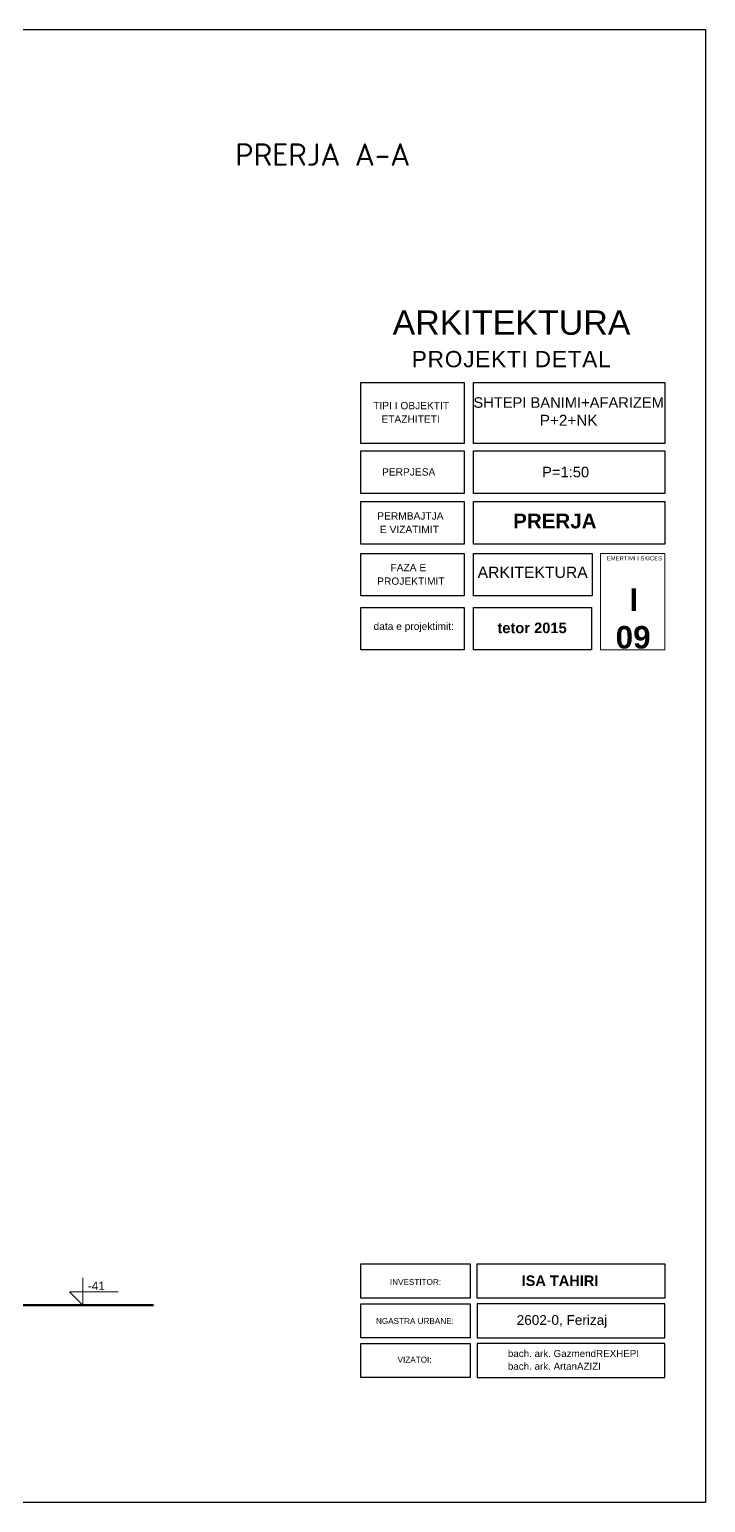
# Model space of a CAD drawing. Header units: metres. Extents: x 2674 to 33045, y -10854 to 2806.
# Drawn here: x 32080 to 33045, y 159 to 2259 of the extents above; entities that cross this region are included whole.
import ezdxf

# ---------------------------------------------------------------- set-up
doc = ezdxf.new("R2010")
doc.units = ezdxf.units.M
doc.layers.add('2d hamdia', color=7, linetype='Continuous')
doc.layers.add('besi quza 1', color=7, linetype='Continuous', true_color=0x000000)
doc.styles.add('Dimensionet CM', font='swissc.ttf', dxfattribs={"height": 20})
doc.styles.get("Standard").update_dxf_attribs({"font": 'arial.ttf'})

msp = doc.modelspace()

# ---------------------------------------------------------------- linework, layer by layer
at = {"elevation": -574.7}
for points in [[(30075, 158.8), (30075, 2258.8), (33045, 2258.8), (33045, 158.8), (30075, 158.8)], [(32553.3, 1755.4), (32700.8, 1755.4), (32700.8, 1668.6), (32553.3, 1668.6)], [(32987.1, 1668.6), (32713.8, 1668.6), (32713.8, 1755.4), (32987.1, 1755.4)], [(32553.3, 1657.9), (32700.8, 1657.9), (32700.8, 1597.1), (32553.3, 1597.1)], [(32987.1, 1597.1), (32713.8, 1597.1), (32713.8, 1657.9), (32987.1, 1657.9)], [(32553.3, 1585.7), (32700.8, 1585.7), (32700.8, 1525), (32553.3, 1525)], [(32987.1, 1525), (32713.8, 1525), (32713.8, 1585.7), (32987.1, 1585.7)], [(32553.3, 1512), (32700.8, 1512), (32700.8, 1451.3), (32553.3, 1451.3)], [(32883.1, 1451.3), (32713.8, 1451.3), (32713.8, 1512), (32883.1, 1512)], [(32553.3, 1435), (32700.8, 1435), (32700.8, 1374.3), (32553.3, 1374.3)], [(32713.8, 1435), (32882.3, 1435), (32882.3, 1374.3), (32713.8, 1374.3)], [(32709, 450.4), (32553.3, 450.4), (32553.3, 499), (32709, 499)], [(32987.1, 450.4), (32719.4, 450.4), (32719.4, 499), (32987.1, 499)], [(32709, 393.7), (32553.3, 393.7), (32553.3, 442.3), (32709, 442.3)], [(32987.1, 442.3), (32719.4, 442.3), (32719.4, 393.7), (32987.1, 393.7)], [(32709, 337), (32553.3, 337), (32553.3, 385.6), (32709, 385.6)], [(32987.1, 385.6), (32719.4, 385.6), (32719.4, 337), (32987.1, 337)]]:
    msp.add_lwpolyline(points, close=True, dxfattribs=at)
at = {"lineweight": 20}
msp.add_lwpolyline([(32207.1, 459), (32137.6, 459), (32156.6, 440), (32156.6, 479.4)], dxfattribs=at)
at = {"layer": '2d hamdia', "color": 46, "lineweight": 50}
msp.add_line((32055.8, 440), (32257.4, 440), dxfattribs=at)
at = {"layer": 'besi quza 1', "lineweight": 0, "elevation": -574.7}
msp.add_lwpolyline([(32987.1, 1374.3), (32895.1, 1374.3), (32895.1, 1512), (32987.1, 1512)], close=True, dxfattribs=at)

# ---------------------------------------------------------------- texts
at = {"color": 242, "insert": (32623.8, 2096.5, -574.7), "char_height": 19.164, "attachment_point": 3, "style": 'Dimensionet CM'}
msp.add_mtext('{\\fISOCPEUR|b0|i0|c0|p34;\\H1.667x;\\C14;PRERJA A-A}', dxfattribs=at)
at = {"style": 'Dimensionet CM'}
for s, insert, char_height, width, attachment_point in [('{\\fArial|b0|i0|c0|p34;\\H2.667x;ARKITEKTURA\\P\\H0.66658x;\\T1.05;\\C252;PROJEKTI DETAL}', (32768.2, 1858.3, -574.7), 13.013, 451.723, 2), ('{\\fArial|b1|i0|c0|p34;ISA TAHIRI}', (32782.6, 482.5, -574.7), 14.848, 261.845, 1), ('{\\fArial|b0|i0|c0|p34;\\H1.333x;2602-0, Ferizaj}', (32775.5, 426, -574.7), 10.41, 228.038, 1)]:
    msp.add_mtext(s, dxfattribs=dict(at, insert=insert, char_height=char_height, width=width, attachment_point=attachment_point))
at = {"color": 252, "attachment_point": 1, "style": 'Dimensionet CM'}
for s, insert, char_height in [('{\\fArial|b0|i0|c0|p34;\\H0.8x;TIPI I OBJEKTIT \\P\\fTimes New Roman|b0|i0|c0|p18;\\H1.25x; }', (32570.9, 1727.8, -574.7), 13.013), ('{\\fArial|b0|i0|c0|p34;\\H0.8x;ETAZHITETI \\P\\fTimes New Roman|b0|i0|c0|p18;\\H1.25x; }', (32582.6, 1708.6, -574.7), 13.013), ('{\\fArial|b0|i0|c0|p34;\\H0.8x;PERPJESA \\P\\fTimes New Roman|b0|i0|c0|p18;\\H1.25x; }', (32583.5, 1633.3, -574.7), 13.013), ('{\\fArial|b0|i0|c0|p34;\\H0.8x;PERMBAJTJA  \\P\\fTimes New Roman|b0|i0|c0|p18;\\H1.25x; }', (32576.7, 1570.5, -574.7), 13.013), ('{\\fArial|b0|i0|c0|p34;\\H0.8x;E VIZATIMIT \\P\\fTimes New Roman|b0|i0|c0|p18;\\H1.25x; }', (32580.5, 1551.4, -574.7), 13.013), ('{\\fArial|b0|i0|c0|p34;\\H0.8x;FAZA E  \\P\\fTimes New Roman|b0|i0|c0|p18;\\H1.25x; }', (32595.5, 1496.8, -574.7), 13.013), ('{\\fArial|b0|i0|c0|p34;\\H0.8x;PROJEKTIMIT \\P\\fTimes New Roman|b0|i0|c0|p18;\\H1.25x; }', (32576.6, 1477.6, -574.7), 13.013), ('\\pi-56.507;{\\fArial|b0|i0|c0|p34;\\H0.8x;data e projektimit:\\P\\pi0;\\H0.99999x;\\P\\pi-2.4017;\\fTimes New Roman|b0|i0|c0|p18;\\H1.25x; }', (32627.8, 1413.2, -574.7), 13.013), ('\\pi-49.004;{\\fArial|b1|i0|c0|p34;\\H1.1522x;\\C256;tetor 2015}', (32797, 1413.2, -574.7), 13.013), ('{\\fArial|b0|i0|c0|p34;\\H0.8x;INVESTITOR:}', (32594.7, 477.4, -574.7), 10.41), ('{\\fArial|b0|i0|c0|p34;\\H0.8x;NGASTRA URBANE:\\P\\fTimes New Roman|b0|i0|c0|p18;\\H1.25x; }', (32574.8, 421.8, -574.7), 10.41), ('{\\fArial|b0|i0|c0|p34;\\H0.8x;VIZATOI:}', (32605.7, 366.6, -574.7), 10.41), ('{\\fArial|b0|i0|c0|p34;bach. ark. Gazmend\\C16;REXHEPI}', (32763, 376.3, -574.7), 10), ('{\\fArial|b0|i0|c0|p34;bach. ark. Artan\\C16;AZIZI}', (32763, 358.1, -574.7), 10)]:
    msp.add_mtext(s, dxfattribs=dict(at, insert=insert, char_height=char_height))
at = {"insert": (32849.7, 1734.5, -574.7), "char_height": 13.013, "attachment_point": 2, "style": 'Dimensionet CM'}
msp.add_mtext('{\\fArial|b0|i0|c0|p34;\\H1.1527x;SHTEPI BANIMI+AFARIZEM\\P\\H1.041x;P+2+NK\\H0.6667x; \\P\\fTimes New Roman|b0|i0|c0|p18;\\H1.25x; }', dxfattribs=at)
at = {"color": 252, "width": 205.938, "attachment_point": 1, "style": 'Dimensionet CM'}
for s, insert, char_height in [('{\\fArial|b0|i0|c0|p34;P=1:50}', (32811.9, 1635.4, -574.7), 15), ('\\pi64.165;{\\fArial|b0|i0|c0|p34;EMERTIMI I SKICES  \\P\\pi0;\\fTimes New Roman|b0|i0|c0|p18; }', (32840, 1507.9, -574.7), 6)]:
    msp.add_mtext(s, dxfattribs=dict(at, insert=insert, char_height=char_height))
at = {"color": 14, "insert": (32770.5, 1568.6, -574.7), "char_height": 21, "width": 196.597, "attachment_point": 1, "style": 'Dimensionet CM'}
msp.add_mtext('{\\fArial|b1|i0|c0|p34;PRERJA}', dxfattribs=at)
at = {"color": 154, "insert": (32719.8, 1493, -574.7), "char_height": 13.013, "attachment_point": 1, "style": 'Dimensionet CM'}
msp.add_mtext('{\\fArial|b0|i0|c0|p34;\\H1.2346x;ARKITEKTURA \\H0.64802x;\\P\\fTimes New Roman|b0|i0|c0|p18;\\H1.25x; }', dxfattribs=at)
at = {"color": 154, "insert": (32889.8, 1462, -574.7), "char_height": 13.013, "width": 99.808, "attachment_point": 1, "style": 'Dimensionet CM'}
msp.add_mtext('\\pi46.661;{\\fArial|b1|i0|c0|p34;\\H2.4691x;I\\P\\pi26.925;09\\P\\pi0;\\fTimes New Roman|b0|i0|c0|p18;\\H0.40501x; }', dxfattribs=at)
at = {"lineweight": 0, "insert": (32163.8, 473.7), "char_height": 12, "attachment_point": 1}
msp.add_mtext_dynamic_manual_height_columns('-41', width=211.732, gutter_width=12.5, heights=[0], dxfattribs=at)

doc.saveas('drawing.dxf')
